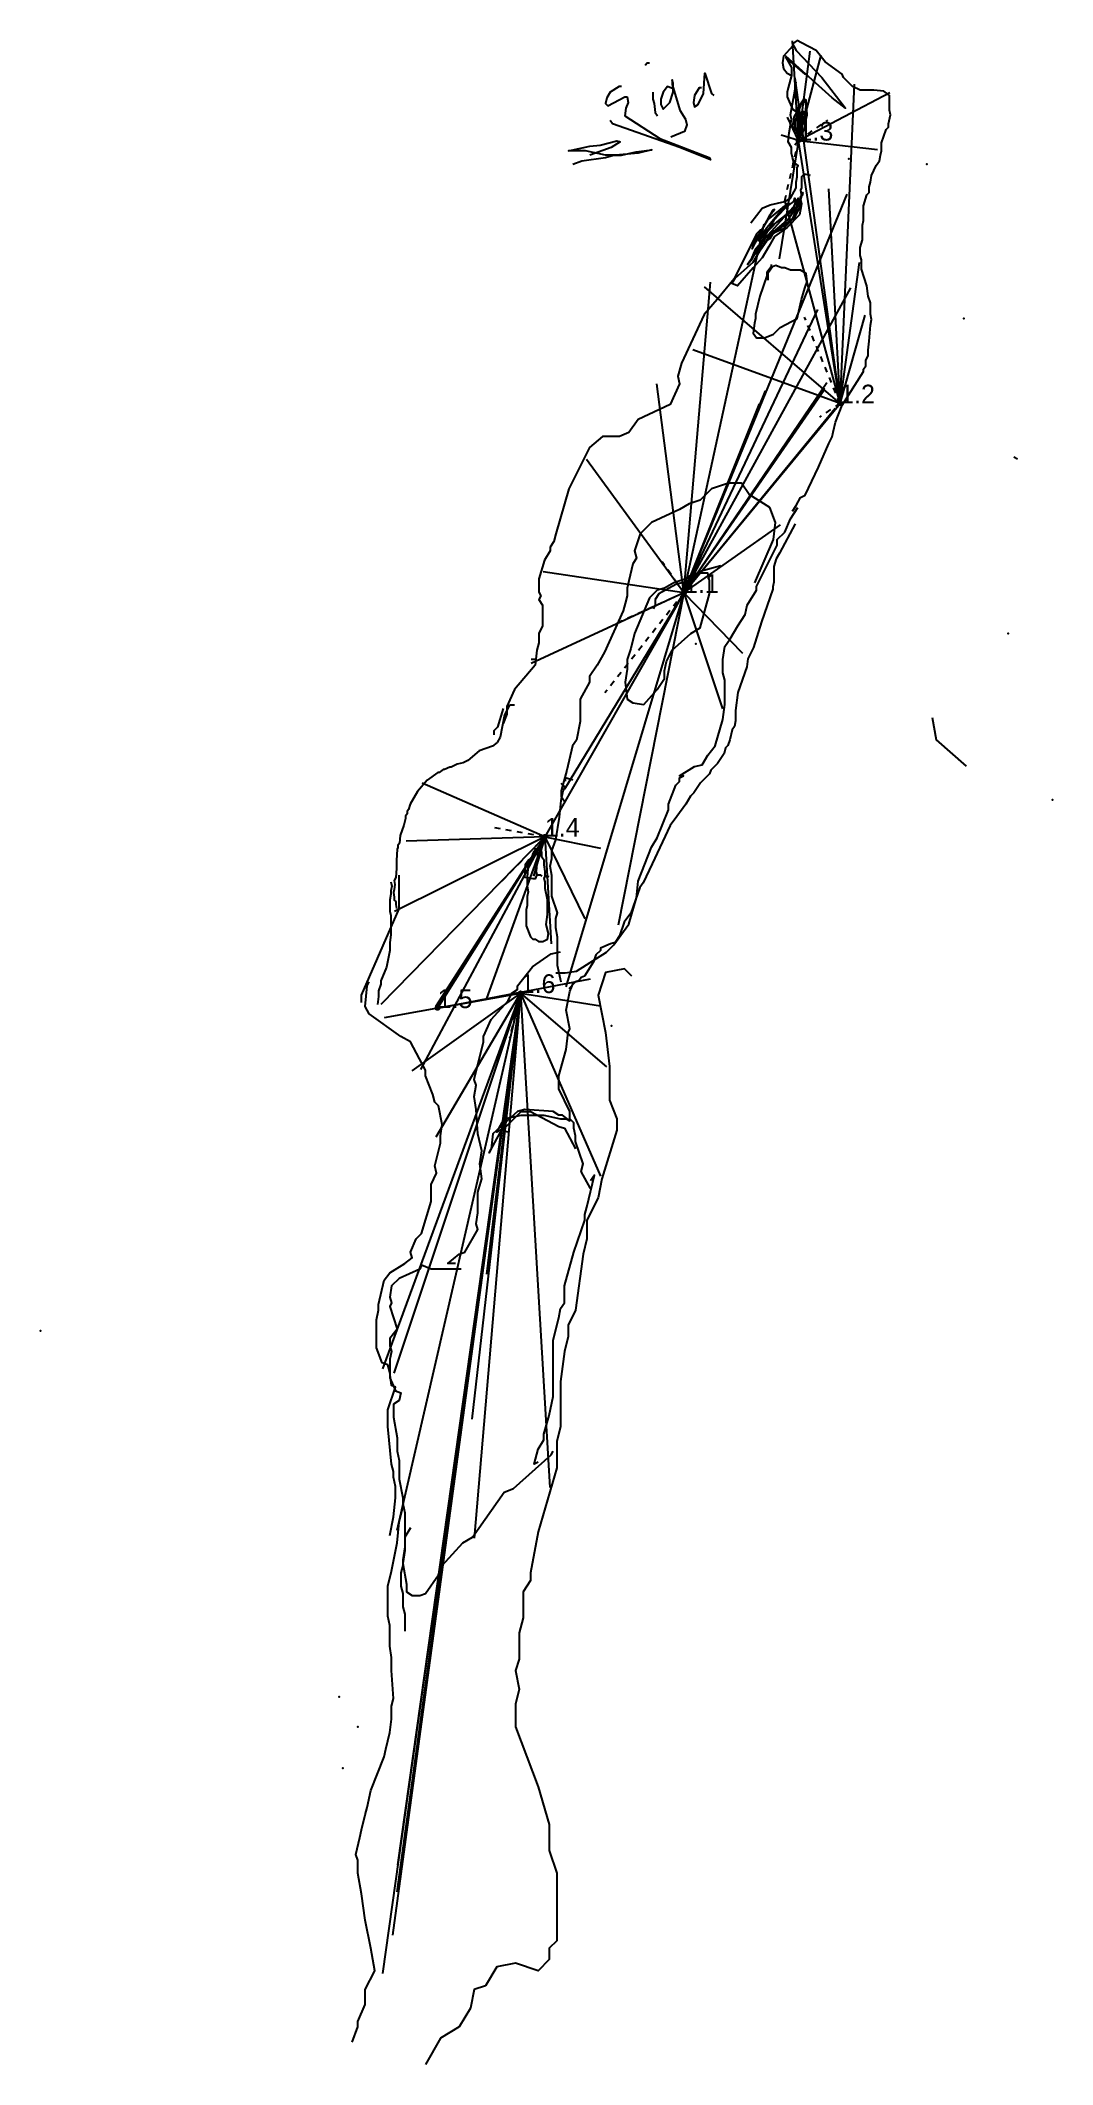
# Model space of a CAD drawing. Header units: millimetres. Extents: x -34 to 20, y -78 to 29.
import ezdxf

# ---------------------------------------------------------------- set-up
doc = ezdxf.new("R2010")
doc.units = ezdxf.units.MM
doc.linetypes.add('DASH', pattern=[0.6, 0.3, -0.3])

msp = doc.modelspace()

# ---------------------------------------------------------------- linework, layer by layer
at = {"layer": 'Black', "color": 0}
for points in [[(5.82, 4.32), (6, 4.62), (6.24, 5.04), (6.48, 5.16), (7.2, 6.66), (7.74, 7.92), (7.92, 8.28), (7.98, 8.52), (8.1, 9.06), (8.46, 9.96), (9.6, 11.76), (9.6, 11.88), (9.72, 12.06), (9.72, 12.36), (9.84, 12.6), (9.84, 12.9), (9.9, 13.38), (9.96, 14.22), (10.02, 14.52), (9.96, 14.82), (9.96, 15.42), (9.84, 15.78), (9.78, 16.32), (9.48, 17.22), (9.48, 17.7), (9.42, 17.94), (9.42, 18.36), (9.54, 18.78), (9.54, 19.56), (9.6, 19.8), (9.6, 20.58), (9.78, 21.18), (9.9, 21.3), (9.9, 21.6), (9.96, 21.84), (10.02, 22.2), (10.26, 22.74), (10.44, 22.98), (10.5, 23.28), (10.56, 23.52), (10.56, 23.94), (10.8, 24.66), (10.92, 24.78), (10.92, 24.96), (11.04, 25.44), (10.98, 25.68), (10.98, 26.46), (10.68, 26.7), (10.14, 26.76), (9.42, 26.76), (9, 26.94), (8.52, 27.42), (8.46, 27.6), (7.56, 28.26), (7.08, 28.86), (6.3, 29.28), (6.06, 29.4), (5.82, 29.22), (6, 28.86), (7.38, 27.42), (8.64, 25.8), (7.92, 26.34), (5.46, 28.56), (6.48, 27.6), (5.46, 28.5), (5.76, 27.96), (5.76, 27.54), (5.58, 26.88), (5.52, 26.64), (5.52, 26.4), (5.82, 25.74), (6, 25.62), (6, 25.5), (5.88, 25.32), (5.82, 24.84), (6.42, 24.06)], [(5.94, 29.04), (5.82, 29.1), (5.34, 28.56), (5.28, 28.2), (5.34, 27.9), (5.52, 27.66), (5.76, 27.54)], [(3.6, 19.68), (4.2, 20.46), (4.62, 20.64), (5.4, 20.82), (5.7, 21), (6, 21.54), (6, 21.84), (6.06, 22.14), (6.06, 22.62), (6.12, 22.74), (5.88, 22.92), (5.82, 23.16), (5.76, 23.4), (5.76, 23.7), (5.58, 24), (5.64, 24.48), (5.76, 25.2), (5.7, 25.44), (5.94, 26.7), (6, 27.18)], [(4, 18.9), (4.1, 19.3), (3.9, 19.1), (2.7, 16.7), (1.8, 15.6), (1.1, 14.8), (-0.1, 12.2), (-0.3, 11.5), (-0.2, 11.1), (-0.7, 10), (-2.4, 9.2), (-2.9, 8.5), (-3.4, 8.3), (-4.3, 8.3), (-5, 7.7), (-6.1, 5.5), (-6.8, 3.1), (-6.9, 2.7), (-7.1, 2.4), (-7.1, 2.2), (-7.4, 1.7), (-7.7, 0.7), (-7.7, 0), (-7.6, -0.2), (-7.7, -0.4), (-7.5, -0.7), (-7.5, -1.8), (-7.7, -2.2), (-7.7, -2.7), (-7.8, -3.1), (-7.9, -3.9), (-9, -5.2), (-9.4, -6.1), (-9.4, -6.5), (-9.6, -7)], [(17.6, 7.2), (17.8, 7.1)], [(5.96, 3.64), (5.12, 2.08), (4.94, 1.78), (4.82, 1.36), (4.82, 0.52), (4.76, 0.28), (4.76, 0.16), (4.16, -1.58), (3.74, -2.96), (3.44, -3.56), (3.38, -3.98), (2.9, -5.36), (2.78, -6.32), (2.78, -6.86), (2.72, -7.16), (2.6, -7.34), (2.48, -7.88), (2.36, -8.18), (2.24, -8.3), (2.18, -8.6), (1.82, -9.14), (1.46, -9.5), (1.4, -9.68), (0.92, -10.16), (0.56, -10.7), (0.38, -10.88), (0.14, -11.3), (-0.34, -11.96), (-0.7, -12.44), (-1.66, -14.48), (-2.14, -15.5), (-2.32, -15.74), (-2.8, -17.12), (-3.16, -17.6), (-3.4, -18.32), (-3.64, -18.68), (-3.88, -18.74), (-4.42, -18.98), (-4.42, -19.1), (-4.66, -19.34), (-4.78, -19.7), (-5.26, -20.48), (-5.44, -20.54), (-5.56, -20.72), (-5.74, -20.78), (-6.1, -21.14)], [(2, 1.4), (0.9, 1.1), (0.4, 0.8), (-0.5, 0.5), (-1, 0.2), (-1.4, 0.1), (-1.8, -0.3), (-2.6, -2.2), (-2.8, -3), (-3, -3.6), (-3, -4.1), (-3.1, -4.8), (-3, -5.7), (-2.7, -5.9), (-2.1, -6), (-1.4, -5.2), (-1, -4.6), (-1, -4.2), (-0.9, -3.7), (-0.6, -3.1), (0.4, -2.2), (0.9, -1.9), (1.4, -0.1), (1.4, 0.6), (1.3, 1), (0.8, 1), (0.3, 0.6), (-0.4, 0.4), (-1.3, -0.1), (-1.5, -0.4), (-1.5, -0.7), (-1.6, -0.9)], [(-7.9, -3.6), (-8.1, -3.6)], [(-9, -6.02), (-9.2, -6.02), (-9.28, -6.06), (-9.52, -6.54), (-9.76, -7.74), (-9.92, -8.02), (-10.16, -8.22), (-10.88, -8.46), (-11.48, -8.98), (-11.72, -9.1), (-12.04, -9.18), (-12.36, -9.34), (-12.44, -9.34), (-12.72, -9.46), (-12.8, -9.46), (-13, -9.62), (-13.08, -9.62), (-13.64, -10.02), (-14.16, -10.62), (-14.56, -11.3), (-14.64, -11.58), (-14.72, -11.7), (-14.72, -11.82), (-14.8, -11.94), (-14.8, -12.06), (-14.88, -12.42), (-15.08, -12.98), (-15.12, -13.38), (-15.2, -13.5), (-15.2, -13.62), (-15.24, -13.7), (-15.28, -14.3), (-15.28, -14.74), (-15.32, -15.22), (-15.4, -15.38), (-15.36, -15.58), (-15.4, -15.86), (-15.44, -16.02), (-15.4, -16.26), (-15.4, -16.42), (-15.32, -16.5), (-15.32, -16.66), (-15.28, -16.86)], [(-9.6, -6.2), (-9.9, -7.2), (-10.1, -7.4), (-10.1, -7.6)], [(-5.88, -10.02), (-6.3, -9.9), (-6.3, -10.08)], [(-7.52, -15.14), (-7.6, -15.08), (-7.8, -15.08), (-7.8, -14.98), (-7.84, -14.9), (-7.84, -14.7), (-7.8, -14.62), (-7.8, -14.48), (-7.76, -14.34), (-7.76, -14), (-7.74, -13.92), (-7.8, -13.74), (-7.86, -13.72), (-7.98, -13.86), (-8.04, -13.98), (-8.06, -14.06), (-8.1, -14.16), (-8.16, -14.24), (-8.24, -14.28), (-8.42, -14.54), (-8.44, -14.74), (-8.44, -15.06), (-8.46, -15.16), (-8.46, -15.2), (-8.32, -15.22), (-8.12, -15.24), (-8.02, -15.26), (-7.9, -15.26), (-7.86, -15.24), (-7.78, -15.06), (-7.8, -14.98), (-7.84, -14.94), (-7.8, -14.74), (-7.8, -14.44), (-7.76, -14.3), (-7.76, -14.1), (-7.72, -14)], [(-8.14, -14.42), (-8.26, -14.54), (-8.32, -15.2), (-8.32, -15.68), (-8.26, -15.98), (-8.32, -16.22), (-8.32, -16.7), (-8.38, -16.94), (-8.38, -17.78), (-8.14, -18.38), (-8.02, -18.5), (-7.9, -18.5), (-7.72, -18.62), (-7.48, -18.62), (-7.24, -18.5), (-7.18, -18.2), (-7.3, -17.72), (-7.24, -17.18), (-7.24, -16.4), (-7.36, -15.8), (-7.36, -15.44), (-7.42, -15.26), (-7.36, -15.14), (-7.36, -14.9), (-7.42, -14.54), (-7.42, -14.3), (-7.54, -14.12), (-7.54, -13.88), (-7.6, -13.7), (-7.9, -13.7), (-8.02, -14.18)], [(-17.14, -21.88), (-17.14, -21.48), (-15.14, -16.88), (-15.14, -15.08)], [(-15.58, -15.44), (-15.52, -15.68), (-15.58, -15.92), (-15.58, -16.1), (-15.64, -16.4), (-15.64, -17), (-15.58, -17.24), (-15.58, -18.26), (-15.64, -18.68), (-15.64, -19.1), (-15.82, -20), (-16.12, -20.72), (-16.12, -20.9), (-16.24, -21.26), (-16.24, -21.56), (-16.3, -21.98)], [(-7.14, -15.18), (-7.38, -15.12), (-7.26, -15.18)], [(-2.74, -20.48), (-3.14, -20.08), (-4.14, -20.28), (-4.54, -21.48), (-4.34, -22.48), (-4.14, -23.48), (-3.94, -25.28), (-3.94, -27.08), (-3.54, -28.08), (-3.54, -28.68), (-4.34, -31.28), (-4.54, -32.28), (-5.14, -33.48), (-5.14, -34.48), (-5.34, -35.28), (-5.74, -38.28), (-6.14, -39.08), (-6.14, -39.68), (-6.34, -40.48), (-6.54, -42.08), (-6.54, -44.48), (-6.74, -45.28), (-6.74, -46.68), (-7.74, -50.08), (-8.14, -52.28), (-8.14, -52.68), (-8.54, -53.28), (-8.54, -54.68), (-8.74, -55.48), (-8.74, -56.88), (-8.94, -57.48), (-8.74, -58.48), (-8.94, -59.28), (-8.94, -60.48), (-7.74, -63.68), (-7.14, -65.68), (-7.14, -67.08), (-6.74, -68.28), (-6.74, -71.88), (-7.14, -72.28), (-7.14, -72.88), (-7.74, -73.48), (-8.94, -73.08), (-9.94, -73.28), (-10.54, -74.28), (-11.14, -74.48), (-11.34, -75.48), (-11.94, -76.48), (-12.94, -77.08), (-13.74, -78.48)], [(-15.64, -50.28), (-15.44, -49.28), (-15.34, -48.28), (-15.34, -47.68), (-15.44, -47.18), (-15.44, -46.88), (-15.54, -46.48), (-15.74, -44.48), (-15.74, -43.58), (-15.34, -42.38), (-15.54, -42.28), (-15.64, -41.58), (-15.74, -41.18), (-16.04, -41.08), (-16.34, -40.28), (-16.34, -38.78), (-16.24, -38.28), (-16.24, -37.98), (-15.94, -36.68), (-15.64, -36.28), (-14.84, -35.78), (-14.44, -35.48), (-14.54, -35.18), (-14.24, -34.48), (-13.94, -34.18), (-13.44, -32.48), (-13.44, -31.58), (-13.14, -30.98), (-13.24, -30.58), (-12.94, -29.38), (-12.94, -28.98), (-12.84, -28.38), (-13.04, -27.38), (-13.24, -27.18), (-13.34, -26.78), (-13.74, -25.78), (-13.74, -25.48), (-14.54, -23.98), (-15.04, -23.68), (-16.74, -22.48), (-16.94, -22.08), (-16.84, -20.98), (-16.74, -20.78)], [(-17.64, -77.28), (-17.34, -76.48), (-17.34, -76.18), (-16.94, -75.28), (-16.94, -74.48), (-16.44, -73.48), (-16.64, -72.28), (-16.94, -70.78), (-17.14, -69.38), (-17.34, -68.28), (-17.34, -67.58), (-17.44, -67.28), (-17.24, -66.38), (-17.14, -65.98), (-16.94, -65.18), (-16.84, -64.78), (-16.64, -63.88), (-15.94, -62.08), (-15.84, -61.68), (-15.64, -60.78), (-15.54, -60.08), (-15.54, -59.38), (-15.44, -58.98), (-15.54, -57.48), (-15.54, -56.78), (-15.64, -56.18), (-15.64, -55.08), (-15.74, -54.58), (-15.74, -52.98), (-15.54, -52.18), (-15.24, -50.68), (-15.14, -49.58), (-14.94, -48.78)]]:
    msp.add_lwpolyline(points, dxfattribs=at)
for p in [(8.82, 23.1), (12.96, 22.8), (14.94, 14.58), (0.66, -2.76), (17.3, -2.2), (19.66, -11.08), (-3.82, -23.12)]:
    msp.add_point(p, dxfattribs=at)
at = {"layer": 'Blue', "color": 5}
for points in [[(4.68, 17.46), (4.68, 17.34), (4.44, 17.04), (4.44, 16.86), (4.08, 15.78), (3.84, 14.82), (3.84, 14.58), (3.78, 14.34), (3.72, 13.8), (3.9, 13.56), (4.32, 13.56), (4.8, 13.74), (5.16, 14.1), (6.06, 14.58), (6.24, 15.36), (6.3, 15.6), (6.42, 16.02), (6.48, 16.26), (6.6, 16.56), (6.54, 16.98), (6.24, 17.16), (5.7, 17.16), (5.4, 17.28), (5.22, 17.28), (4.92, 17.4), (4.74, 17.34), (4.5, 16.98), (4.5, 16.62)], [(3.8, 0.5), (4.8, 2.8), (4.9, 3.7), (4.6, 4.5), (3.5, 5.2), (3.1, 5.8), (2.4, 5.8), (1.5, 5.5), (0.9, 4.9), (0.3, 4.7), (-0.2, 4.4), (-1.7, 3.7), (-2.3, 3.1), (-2.6, 2.2), (-2.5, 1.8), (-2.7, 1.5), (-2.9, 0.6), (-3, 0.2), (-3, -0.2), (-3.1, -0.6), (-3.2, -1), (-4.2, -3.2), (-4.6, -3.9), (-5, -4.5), (-5, -4.8), (-5.5, -5.7), (-5.5, -6.9), (-5.7, -7.9), (-5.9, -8.2), (-6.2, -9.5), (-6.5, -10.6), (-6.5, -10.9), (-6.3, -11.2)], [(-6.8, -20.3), (-6.3, -20.3), (-5.7, -20.2), (-4.1, -19.2), (-3.7, -18.8), (-2.9, -17.7), (-2.5, -16.3), (-2.4, -15.4), (-1.7, -13.6), (-1.4, -13.1), (-0.8, -11.6), (-0.8, -11.3), (-0.4, -10.3), (-0.2, -10.1), (-0.2, -9.9), (0, -9.8), (-0.2, -9.8), (0.6, -9.3), (1, -9.2), (1.3, -8.7), (1.7, -8.2), (2.1, -6.8), (2.2, -6), (2.2, -4.7), (2.1, -4.3), (2.1, -3.6), (2.2, -2.9), (2.5, -2.5), (2.9, -1.8), (3.3, -1.2), (3.4, -0.7), (3.9, 0.1), (3.9, 0.3), (5, 2.5), (5, 2.8), (5.4, 3.2), (5.7, 3.9), (6.1, 4.5)], [(13.26, -6.68), (13.46, -7.88), (15.06, -9.28)], [(-6.5, -20.8), (-6.7, -19.9), (-6.7, -18.4), (-6.8, -17.9), (-6.8, -17.4), (-6.7, -17.1), (-7, -16.2), (-7, -15.1), (-7.1, -14.6), (-7, -14.2), (-7, -13.8), (-6.8, -13.2), (-6.6, -12), (-6.5, -11.1), (-6.4, -10.6), (-6.3, -10.4), (-6.5, -10.2)], [(-12.14, -35.78), (-12.54, -35.78), (-11.94, -35.28), (-11.64, -35.18), (-10.94, -33.98), (-11.04, -33.68), (-10.94, -33.08), (-10.94, -31.98), (-10.74, -31.28), (-10.84, -30.48), (-10.74, -29.78), (-10.94, -28.88), (-11.04, -27.58), (-11.14, -26.88), (-11.04, -26.28), (-11.14, -25.98), (-10.64, -23.98), (-10.64, -23.68), (-10.24, -22.78), (-9.34, -21.78), (-9.14, -21.38), (-8.84, -21.18), (-8.84, -20.98), (-8.04, -19.98), (-7.04, -19.28), (-6.54, -19.18)], [(-4.94, -31.78), (-5.44, -30.88), (-5.34, -30.48), (-5.74, -29.28), (-5.74, -28.98), (-5.84, -28.58), (-5.84, -28.28), (-6.04, -28.08), (-6.04, -27.68), (-6.64, -26.48), (-6.64, -25.78), (-6.24, -24.38), (-6.14, -23.48), (-6.04, -23.28), (-6.24, -22.28), (-6.04, -21.28), (-5.84, -20.78)], [(-9.34, -28.78), (-9.74, -28.68), (-9.94, -28.78), (-9.54, -28.08), (-9.14, -27.98), (-8.64, -27.88), (-7.44, -27.88), (-6.54, -28.08), (-6.24, -28.08), (-6.04, -28.18), (-6.44, -27.88), (-6.64, -27.88), (-6.94, -27.68), (-8.44, -27.58), (-8.84, -27.68), (-10.14, -28.88), (-10.24, -29.68), (-10.34, -29.88), (-9.74, -28.78), (-8.64, -27.68), (-8.14, -27.68), (-6.64, -28.48), (-6.34, -28.58), (-5.74, -29.68)], [(-7.74, -46.38), (-7.94, -46.48), (-7.74, -45.68), (-7.44, -45.18), (-7.44, -44.88), (-7.14, -43.88), (-6.94, -42.88), (-6.94, -39.88), (-6.64, -38.68), (-6.54, -38.18), (-6.34, -37.88), (-6.34, -36.98), (-5.84, -35.18), (-5.24, -33.48), (-5.24, -33.18), (-5.14, -32.78), (-4.74, -31.08), (-4.94, -31.38)], [(-11.84, -36.08), (-13.44, -36.08), (-13.94, -35.88), (-14.04, -36.08), (-15.14, -36.58), (-15.54, -36.98), (-15.64, -37.58), (-15.54, -37.88), (-15.64, -38.08), (-15.24, -39.28), (-15.64, -39.78), (-15.64, -40.18), (-15.54, -40.48), (-15.64, -40.88), (-15.64, -41.88), (-15.34, -42.58), (-15.04, -42.68), (-15.14, -43.08), (-15.44, -43.28), (-15.44, -43.98), (-15.24, -45.08), (-15.24, -45.78), (-15.14, -46.28), (-15.14, -47.28), (-14.94, -48.28), (-14.94, -48.58), (-14.84, -49.08), (-14.84, -50.88), (-14.94, -51.58), (-14.94, -51.88), (-15.04, -52.28), (-15.04, -52.98), (-14.94, -53.38), (-14.94, -54.08), (-14.84, -54.48), (-14.84, -55.38)], [(-14.54, -49.88), (-14.84, -50.38), (-14.84, -51.08), (-14.94, -51.78), (-14.74, -52.88), (-14.74, -53.28), (-14.44, -53.48), (-14.04, -53.48), (-13.74, -53.38), (-13.04, -52.38), (-12.84, -51.88), (-11.74, -50.68), (-11.24, -50.38), (-9.54, -47.98), (-9.04, -47.78), (-7.04, -45.98), (-6.94, -45.78)]]:
    msp.add_lwpolyline(points, dxfattribs=at)
for p in [(-34.24, -39.38), (-18.34, -58.88), (-17.34, -60.48), (-18.14, -62.68)]:
    msp.add_point(p, dxfattribs=at)
at = {"layer": 'Orange', "color": 30}
for points in [[(-2.04, 28.08), (-1.92, 28.2), (-1.8, 28.2)], [(-0.54, 26.82), (-0.84, 26.94), (-1.08, 26.64), (-1.2, 26.28), (-1.2, 25.98), (-1.08, 25.74), (-0.72, 26.1), (-0.54, 26.64), (-0.54, 27.12), (-0.6, 27.3), (-0.6, 27.06), (-0.18, 25.68), (0.12, 25.2), (0.18, 24.9), (0.06, 24.54), (-0.66, 24.24)], [(0.96, 26.88), (0.84, 26.88), (0.6, 26.46), (0.54, 26.1), (0.6, 25.86), (0.78, 25.98), (1.08, 26.58), (1.14, 27.66), (1.5, 26.58), (1.62, 26.46)], [(-3.3, 26.94), (-3.42, 26.94), (-3.9, 26.64), (-4.08, 26.34), (-4.14, 26.04), (-4.02, 25.92), (-3.12, 26.4), (-3, 26.4), (-2.94, 26.1), (-3.06, 25.8), (-3.12, 25.38), (-1.26, 24.18), (1.38, 23.16), (1.44, 23.04), (-0.18, 23.7), (-3.78, 24.96), (-3.9, 25.14)], [(-1.62, 26.64), (-1.62, 26.28), (-1.56, 26.04), (-1.5, 25.56), (-1.38, 25.38)], [(6.42, 25.5), (6.12, 25.56), (6.06, 25.02), (6.06, 24.72), (6.18, 24.42), (6.42, 24.6), (6.54, 25.02), (6.54, 25.2), (6.6, 25.44), (6.54, 26.22), (6.42, 26.28), (6.06, 25.74), (6.06, 24.72), (6.12, 24.36), (6.48, 25.38), (6.54, 25.92), (6.48, 26.22), (6.3, 26.1), (5.94, 25.08), (5.94, 24.78), (6.06, 24.42), (6.36, 25.14), (6.36, 25.62), (6.18, 25.26), (6.18, 24.48), (6.24, 24.24), (6.42, 24.6), (6.48, 24.9), (6.48, 25.44), (6.42, 25.62), (6.12, 24.78), (6.12, 24.48), (6.18, 24.36), (6.24, 25.14), (6.18, 25.44), (6.06, 24.9), (6.12, 24.42), (6.36, 24.36)], [(-5.88, 22.8), (-5.4, 22.98), (-4.14, 23.16), (-3.72, 23.28), (-3.3, 23.28), (-2.52, 23.46), (-1.68, 23.58), (-2.4, 23.4), (-3.6, 23.28), (-4.14, 23.28), (-5.22, 23.52), (-6.12, 23.52), (-4.98, 23.76), (-4.44, 23.82), (-3.54, 24.06), (-3.36, 24), (-3.84, 23.7), (-4.98, 23.28)], [(6.78, 22.2), (6.54, 22.26), (6.42, 22.26), (6.3, 22.14), (6.3, 21.54), (6.24, 21.42), (6.3, 21.12), (6.24, 20.88), (6.3, 20.7), (6.24, 20.4), (6.18, 20.1), (5.52, 19.44), (4.86, 18.96), (4.56, 18.42), (4.2, 17.82), (3.72, 17.28), (2.88, 16.32), (2.58, 16.44), (2.76, 16.74), (3.72, 17.58), (3.9, 17.88), (4.08, 18.18), (4.44, 18.72), (4.62, 18.84), (4.8, 19.14), (5.34, 19.38), (5.94, 19.98), (6.18, 20.46), (6.24, 21.06), (6.36, 21.18), (6.36, 21.3), (5.82, 19.92), (4.68, 19.02), (3.72, 17.88), (4.02, 18.42), (4.38, 18.84), (5.58, 19.86), (6.06, 20.58), (6.12, 21), (6, 20.7), (3.84, 18.3), (3.6, 17.7), (3.42, 17.46), (3.66, 17.76), (4.86, 19.86), (5.64, 20.7), (5.52, 20.7), (4.5, 19.86), (3.72, 18.54), (3.66, 18.3), (4.62, 20.1), (4.86, 20.4), (4.74, 20.34), (3.96, 18.96), (3.78, 18.6), (4.08, 18.9), (4.44, 19.44), (5.16, 20.28), (5.88, 20.82), (5.94, 21), (6, 20.88), (5.82, 20.4), (4.98, 19.74), (4.02, 18.72), (4.2, 19.02), (4.68, 19.5), (5.64, 20.16), (6.06, 20.58), (6.24, 20.58)]]:
    msp.add_lwpolyline(points, dxfattribs=at)
at = {"layer": 'Shots', "color": 1}
for p, q in [((8.346, 10.054), (6.128, 24.064)), ((0.03, -0.048), (8.346, 10.054)), ((0, 0), (0.03, -0.048)), ((0.03, -0.048), (-7.382, -13.038)), ((-7.382, -13.038), (-13.094, -22.174)), ((-13.094, -22.174), (-8.67, -21.372))]:
    msp.add_line(p, q, dxfattribs=at)
for centre in [(6.128, 24.064), (8.346, 10.054), (0.03, -0.048), (-7.382, -13.038), (-8.67, -21.372), (-13.094, -22.174)]:
    msp.add_circle(centre, 0.1, dxfattribs=at)
at = {"layer": 'XSect', "color": 1}
for p, q in [((6.128, 24.064), (5.816, 29.386)), ((6.128, 24.064), (6.758, 28.824)), ((6.128, 24.064), (7.344, 28.626)), ((8.346, 10.054), (5.952, 27.388)), ((8.346, 10.054), (9.12, 27.07)), ((6.128, 24.064), (10.99, 26.632)), ((6.128, 24.064), (5.54, 25.306)), ((6.128, 24.064), (5.098, 17.758)), ((6.128, 24.064), (5.214, 24.358)), ((6.128, 24.064), (10.34, 23.594)), ((0.03, -0.048), (8.722, 21.212)), ((8.346, 10.054), (5.42, 20.812)), ((8.346, 10.054), (7.744, 21.498)), ((0.03, -0.048), (4.306, 19.63)), ((8.346, 10.054), (9.388, 17.572)), ((0.03, -0.048), (1.444, 16.526)), ((0.03, -0.048), (8.92, 16.224)), ((8.346, 10.054), (1.12, 16.262)), ((0.03, -0.048), (7.156, 15.06)), ((8.346, 10.054), (9.688, 14.764)), ((8.346, 10.054), (0.506, 12.916)), ((0.03, -0.048), (-1.408, 11.102)), ((0.03, -0.048), (7.64, 11.178)), ((0.03, -0.048), (7.518, 10.888)), ((0.03, -0.048), (7.498, 10.868)), ((0.03, -0.048), (7.496, 10.786)), ((0.03, -0.048), (4.406, 10.722)), ((0.03, -0.048), (4.368, 10.722)), ((0.03, -0.048), (4.06, 10.036)), ((0.03, -0.048), (8.082, 9.802)), ((0.03, -0.048), (-5.154, 7.062)), ((0.03, -0.048), (5.172, 3.576)), ((0.03, -0.048), (-7.476, 1.072)), ((0, 0), (0.03, -0.048)), ((0.03, -0.048), (-8.112, -3.81)), ((0.03, -0.048), (-6.338, -10.506)), ((0.03, -0.048), (-6.252, -21.04)), ((0.03, -0.048), (-3.466, -17.752)), ((0.03, -0.048), (3.156, -3.264)), ((0.03, -0.048), (2.082, -6.228)), ((-7.382, -13.038), (-13.908, -10.188)), ((-7.382, -13.038), (-16.11, -21.984)), ((-7.382, -13.038), (-15.384, -17.024)), ((-7.382, -13.038), (-14.764, -13.28)), ((-7.382, -13.038), (-13.994, -25.446)), ((-7.382, -13.038), (-13.198, -22.114)), ((-7.382, -13.038), (-13.192, -22.112)), ((-7.382, -13.038), (-10.48, -21.666)), ((-7.382, -13.038), (-7.978, -15.14)), ((-7.382, -13.038), (-4.412, -13.652)), ((-7.382, -13.038), (-5.242, -17.424)), ((-7.382, -13.038), (-7.04, -18.754)), ((-8.67, -21.372), (-16.032, -73.62)), ((-8.67, -21.372), (-16.032, -41.396)), ((-8.67, -21.372), (-15.936, -22.696)), ((-8.67, -21.372), (-15.49, -71.584)), ((-8.67, -21.372), (-15.426, -41.636)), ((-8.67, -21.372), (-15.27, -69.28)), ((-8.67, -21.372), (-15.26, -50.016)), ((-8.67, -21.372), (-15.22, -67.832)), ((-8.67, -21.372), (-14.47, -25.524)), ((-8.67, -21.372), (-13.182, -29.06)), ((-13.094, -22.174), (-4.952, -20.616)), ((-13.094, -22.174), (-8.654, -21.318)), ((-13.094, -22.174), (-8.692, -21.322)), ((-8.67, -21.372), (-11.26, -44.09)), ((-8.67, -21.372), (-11.136, -50.424)), ((-8.67, -21.372), (-10.482, -36.358)), ((-8.67, -21.372), (-4.418, -22.046)), ((-8.67, -21.372), (-4.098, -25.312)), ((-8.67, -21.372), (-4.406, -31.124)), ((-8.67, -21.372), (-7.112, -47.732))]:
    msp.add_line(p, q, dxfattribs=at)
at = {"layer": 'XSect', "color": 1, "linetype": 'DASH'}
for p, q in [((6.128, 24.064), (7.7, 25.152)), ((6.128, 24.064), (5.302, 20.51)), ((6.128, 24.064), (5.886, 23.754)), ((8.346, 10.054), (6.452, 14.648)), ((8.346, 10.054), (7.244, 9.328)), ((0.03, -0.048), (-1.13, 1.608)), ((0.03, -0.048), (-4.176, -5.366)), ((0.03, -0.048), (-3.67, -1.714)), ((-7.382, -13.038), (-10.058, -12.56)), ((-7.382, -13.038), (-9.836, -15.588)), ((-8.67, -21.372), (-9.464, -27.552)), ((-8.67, -21.372), (-9.254, -23.784))]:
    msp.add_line(p, q, dxfattribs=at)
at = {"layer": 'XSect', "color": 1}
msp.add_circle((0.03, -0.048), 0.1, dxfattribs=at)

# ---------------------------------------------------------------- texts
at = {"layer": 'Label'}
for s, p in [('1.3', (6.128, 24.064)), ('1.2', (8.346, 10.054)), ('1.1', (0.03, -0.048)), ('1.1', (0.03, -0.048)), ('1.4', (-7.382, -13.038)), ('1.6', (-8.67, -21.372)), ('1.5', (-13.094, -22.174))]:
    msp.add_text(s, height=1, dxfattribs=at).set_placement(p)

doc.saveas('drawing.dxf')
